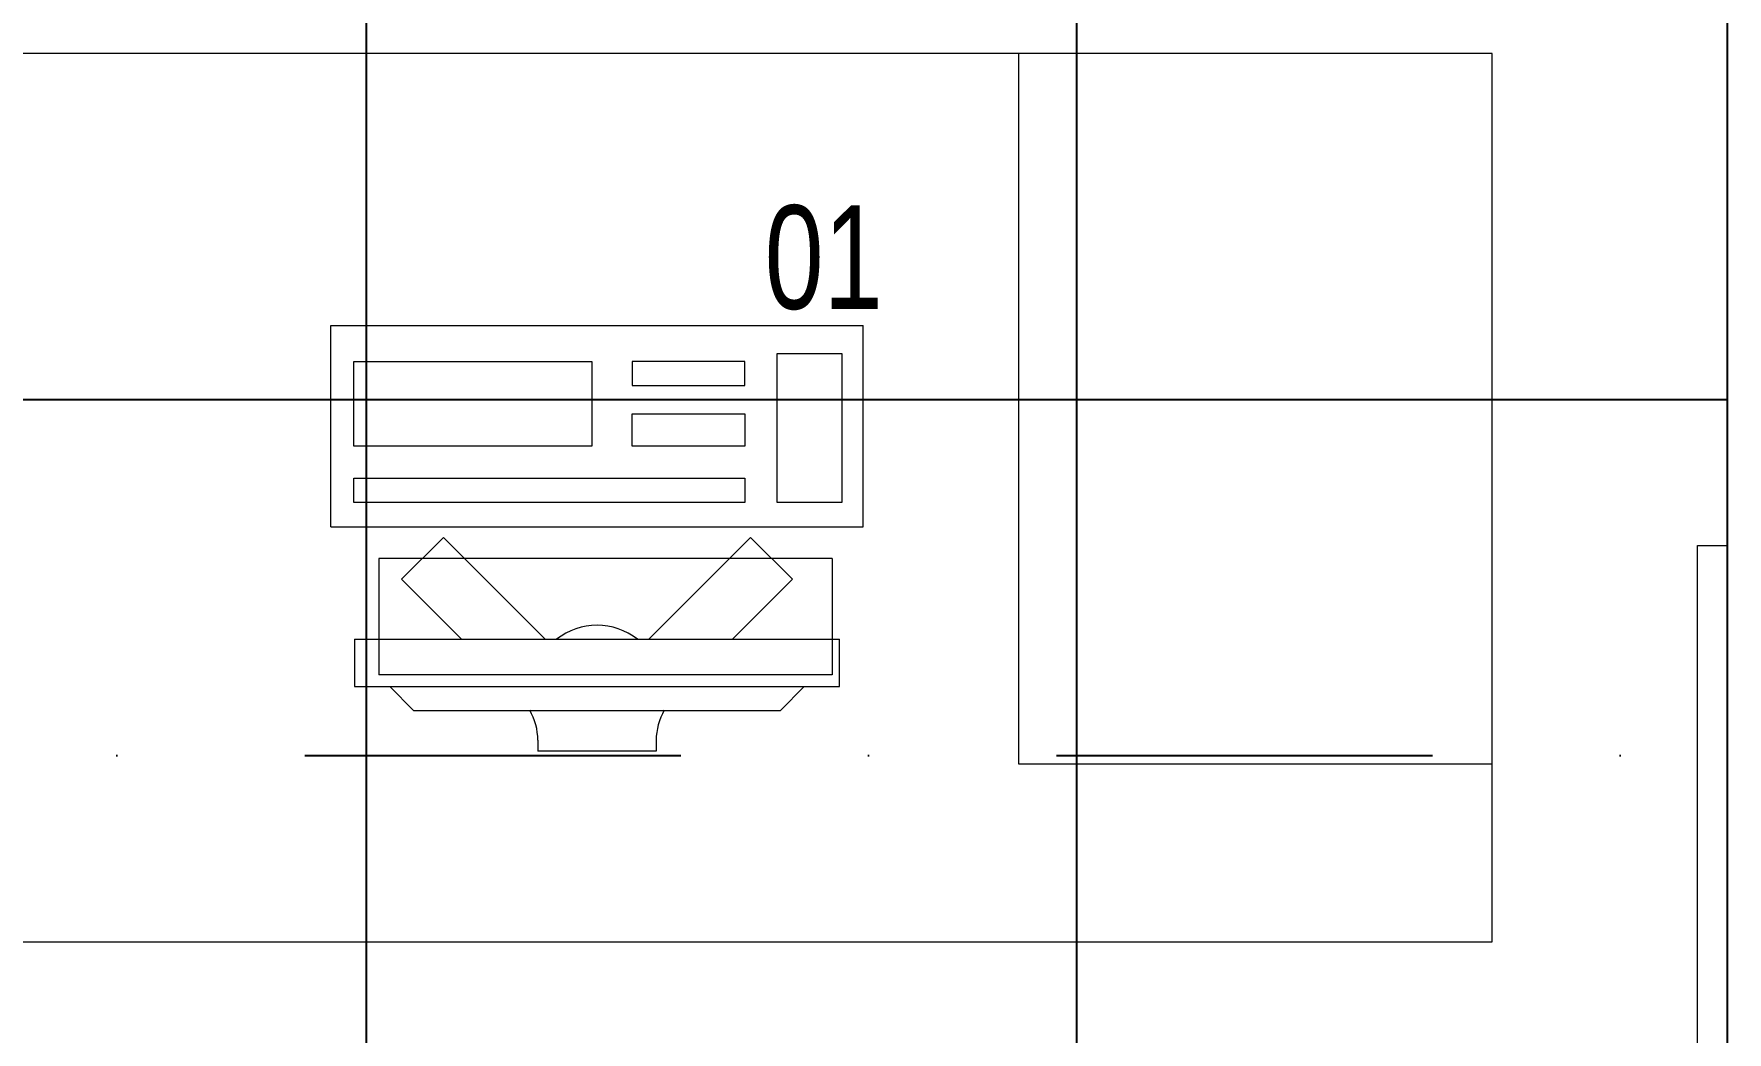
# Model space of a CAD drawing. Header units: inches. Extents: x -246178 to 57169, y -29325 to 19878.
# Drawn here: x 34519 to 35950, y -11934 to -11091 of the extents above; entities that cross this region are included whole.
import ezdxf

# ---------------------------------------------------------------- set-up
doc = ezdxf.new("R2010")
doc.units = ezdxf.units.IN
doc.header["$LTSCALE"] = 25
doc.header["$MEASUREMENT"] = 0
doc.linetypes.add('00-Ground Floor$0$HIDDEN', pattern=[9.525, 6.35, -3.175])
doc.linetypes.add('DASHDOT', pattern=[25.4, 12.7, -6.35, 0, -6.35])
doc.layers.get('0').update_dxf_attribs({"color": 8})
for name, color, linetype, lineweight in [('00-Ground Floor$0$72_EGR_EQP_TAG', 142, 'Continuous', 5), ('00-Ground Floor$0$LOADING', 253, 'Continuous', 5), ('00-Ground Floor$0$Walls', 251, 'Continuous', 5), ('E-LITE-CLNG-CNDT', 6, 'DASHDOT', 35), ('F-ALRM-CLNG-CNDT', 51, 'DASHDOT', 25)]:
    doc.layers.add(name, color=color, linetype=linetype, lineweight=lineweight)
doc.layers.add('00-Ground Floor$0$False Ceiling', color=251, linetype='Continuous')
doc.styles.add('00-Ground Floor$0$X3G_ENTITY_257CFD', font='swisscl.ttf', dxfattribs={"height": 200})

# ---------------------------------------------------------------- blocks, each defined once
blk = doc.blocks.new('00-Ground Floor$0$GF21043-P')
at = {"color": 0}
for p, q in [((0.8, 0.75), (-0.8, 0.75)), ((-0.8, 0.75), (-0.8, 0)), ((-0.8, 0), (0.8, 0))]:
    blk.add_line(p, q, dxfattribs=at)
at = {"color": 0, "linetype": '00-Ground Floor$0$HIDDEN'}
for p, q in [((-0.8, 0.6), (-0.4, 0.6)), ((-0.4, 0.6), (-0.4, 0))]:
    blk.add_line(p, q, dxfattribs=at)
blk = doc.blocks.new('00-Ground Floor$0$ITCWLS1-P')
at = {"layer": '00-Ground Floor$0$LOADING'}
for p, q in [((-0.17, 0.45), (-0.17, 0)), ((-0.17, 0.45), (0, 0.45)), ((0, 0.45), (0, 0)), ((-0.2651, 0.43, 0), (-0.3051, 0.43, 0)), ((-0.3051, 0.43, 0), (-0.3051, 0.02, 0)), ((-0.2651, 0.43, 0), (-0.2651, 0.02, 0)), ((-0.1496, 0.4305), (-0.1291, 0.4305)), ((-0.1291, 0.4305), (-0.1291, 0.4089)), ((-0.197, 0.4094), (-0.295, 0.4094)), ((-0.295, 0.0264), (-0.295, 0.4094)), ((-0.197, 0.0264), (-0.197, 0.4094)), ((-0.3251, 0.38, 0), (-0.3051, 0.4, 0)), ((-0.3251, 0.38, 0), (-0.3251, 0.07, 0)), ((-0.3503, 0.275), (-0.3596, 0.275)), ((-0.3596, 0.175), (-0.3596, 0.275)), ((-0.3503, 0.175), (-0.3596, 0.175)), ((-0.3251, 0.07, 0), (-0.3051, 0.05, 0)), ((-0.3051, 0.02, 0), (-0.2651, 0.02, 0)), ((-0.197, 0.0264), (-0.295, 0.0264)), ((-0.17, 0), (0, 0))]:
    blk.add_line(p, q, dxfattribs=at)
at = {"layer": '00-Ground Floor$0$LOADING', "extrusion": (2.48281e-10, 3.18408e-10, -1)}
for p, q in [((-0.2651, 0.3395), (-0.2144, 0.3902)), ((-0.1791, 0.3548), (-0.2144, 0.3902)), ((-0.2651, 0.2688), (-0.1791, 0.3548))]:
    blk.add_line(p, q, dxfattribs=at)
at = {"layer": '00-Ground Floor$0$LOADING', "extrusion": (2.48281e-10, -3.18408e-10, -1)}
for p, q in [((-0.2651, 0.1812), (-0.1791, 0.0952)), ((-0.2651, 0.1105), (-0.2144, 0.0598)), ((-0.1791, 0.0952), (-0.2144, 0.0598))]:
    blk.add_line(p, q, dxfattribs=at)
at = {"layer": '00-Ground Floor$0$LOADING'}
for points in [[(-0.1291, 0.4089), (-0.1291, 0.1), (-0.1496, 0.1), (-0.1496, 0.4305)], [(-0.1496, 0.1), (-0.1496, 0.1), (-0.1496, 0.1), (-0.1496, 0.1), (-0.1496, 0.1), (-0.1496, 0.1), (-0.1496, 0.1), (-0.1496, 0.1), (-0.1496, 0.1)], [(-0.1496, 0.1), (-0.1496, 0.1), (-0.1496, 0.1), (-0.1496, 0.1), (-0.1496, 0.1), (-0.1496, 0.1), (-0.1496, 0.1), (-0.1496, 0.1), (-0.1496, 0.1), (-0.1496, 0.1), (-0.1496, 0.1), (-0.1496, 0.1), (-0.1496, 0.1), (-0.1496, 0.1), (-0.1496, 0.1), (-0.1496, 0.1), (-0.1496, 0.1), (-0.1496, 0.1)], [(-0.1496, 0.1), (-0.1496, 0.1), (-0.1496, 0.1), (-0.1496, 0.1), (-0.1496, 0.1), (-0.1496, 0.1), (-0.1496, 0.1), (-0.1496, 0.1), (-0.1496, 0.1), (-0.1496, 0.1)], [(-0.1496, 0.1), (-0.1496, 0.1), (-0.1496, 0.1), (-0.1496, 0.1), (-0.1496, 0.1), (-0.1496, 0.1), (-0.1496, 0.1)], [(-0.1496, 0.1), (-0.1496, 0.1), (-0.1496, 0.1), (-0.1496, 0.1), (-0.1496, 0.1), (-0.1496, 0.1), (-0.1496, 0.1), (-0.1496, 0.1), (-0.1496, 0.1), (-0.1496, 0.1)], [(-0.1496, 0.1), (-0.1496, 0.1), (-0.1496, 0.1), (-0.1496, 0.1), (-0.1496, 0.1), (-0.1496, 0.1), (-0.1496, 0.1), (-0.1496, 0.1), (-0.1496, 0.1), (-0.1496, 0.1), (-0.1496, 0.1), (-0.1496, 0.1), (-0.1496, 0.1), (-0.1496, 0.1), (-0.1496, 0.1)], [(-0.1496, 0.1), (-0.1496, 0.1), (-0.1496, 0.1), (-0.1496, 0.1), (-0.1496, 0.1), (-0.1496, 0.1), (-0.1496, 0.1), (-0.1496, 0.1), (-0.1496, 0.1), (-0.1496, 0.1)], [(-0.1496, 0.1), (-0.1496, 0.1), (-0.1496, 0.1), (-0.1496, 0.1), (-0.1496, 0.1), (-0.1496, 0.1), (-0.1496, 0.1), (-0.1496, 0.1), (-0.1496, 0.1), (-0.1496, 0.1)], [(-0.1496, 0.1), (-0.1496, 0.1), (-0.1496, 0.1), (-0.1496, 0.1), (-0.1496, 0.1), (-0.1496, 0.1), (-0.1496, 0.1), (-0.1496, 0.1), (-0.1496, 0.1), (-0.1496, 0.1), (-0.1496, 0.1), (-0.1496, 0.1), (-0.1496, 0.1), (-0.1496, 0.1), (-0.1496, 0.1), (-0.1496, 0.1), (-0.1496, 0.1), (-0.1496, 0.1), (-0.1496, 0.1), (-0.1496, 0.1), (-0.1496, 0.1), (-0.1496, 0.1), (-0.1496, 0.1), (-0.1496, 0.1), (-0.1496, 0.1), (-0.1496, 0.1), (-0.1496, 0.1), (-0.1496, 0.1), (-0.1496, 0.1), (-0.1496, 0.1), (-0.1496, 0.1), (-0.1496, 0.1), (-0.1496, 0.1), (-0.1496, 0.1), (-0.1496, 0.1), (-0.1496, 0.1), (-0.1496, 0.1), (-0.1496, 0.1), (-0.1496, 0.1), (-0.1496, 0.1), (-0.1496, 0.1), (-0.1496, 0.1), (-0.1496, 0.1), (-0.1496, 0.1), (-0.1496, 0.1), (-0.1496, 0.1), (-0.1496, 0.1), (-0.1496, 0.1), (-0.1496, 0.1), (-0.1496, 0.1), (-0.1496, 0.1), (-0.1496, 0.1), (-0.1496, 0.1), (-0.1496, 0.1)], [(-0.1496, 0.1), (-0.1496, 0.1), (-0.1496, 0.1), (-0.1496, 0.1), (-0.1496, 0.1), (-0.1496, 0.1), (-0.1496, 0.1), (-0.1496, 0.1), (-0.1496, 0.1), (-0.1496, 0.1), (-0.1496, 0.1), (-0.1496, 0.1), (-0.1496, 0.1), (-0.1496, 0.1), (-0.1496, 0.1), (-0.1496, 0.1), (-0.1496, 0.1), (-0.1496, 0.1), (-0.1496, 0.1), (-0.1496, 0.1), (-0.1496, 0.1), (-0.1496, 0.1), (-0.1496, 0.1), (-0.1496, 0.1), (-0.1496, 0.1), (-0.1496, 0.1), (-0.1496, 0.1), (-0.1496, 0.1), (-0.1496, 0.1), (-0.1496, 0.1), (-0.1496, 0.1), (-0.1496, 0.1), (-0.1496, 0.1), (-0.1496, 0.1), (-0.1496, 0.1), (-0.1496, 0.1), (-0.1496, 0.1), (-0.1496, 0.1), (-0.1496, 0.1), (-0.1496, 0.1), (-0.1496, 0.1), (-0.1496, 0.1), (-0.1496, 0.1), (-0.1496, 0.1), (-0.1496, 0.1), (-0.1496, 0.1), (-0.1496, 0.1), (-0.1496, 0.1), (-0.1496, 0.1), (-0.1496, 0.1), (-0.1496, 0.1), (-0.1496, 0.1), (-0.1496, 0.1), (-0.1496, 0.1), (-0.1496, 0.1), (-0.1496, 0.1), (-0.1496, 0.1), (-0.1496, 0.1), (-0.1496, 0.1), (-0.1496, 0.1), (-0.1496, 0.1), (-0.1496, 0.1), (-0.1496, 0.1), (-0.1496, 0.1), (-0.1496, 0.1), (-0.1496, 0.1), (-0.1496, 0.1), (-0.1496, 0.1), (-0.1496, 0.1), (-0.1496, 0.1), (-0.1496, 0.1), (-0.1496, 0.1), (-0.1496, 0.1), (-0.1496, 0.1), (-0.1496, 0.1), (-0.1496, 0.1), (-0.1496, 0.1), (-0.1496, 0.1), (-0.1496, 0.1), (-0.1496, 0.1), (-0.1496, 0.1), (-0.1496, 0.1), (-0.1496, 0.1), (-0.1496, 0.1), (-0.1496, 0.1), (-0.1496, 0.1), (-0.1496, 0.1), (-0.1496, 0.1), (-0.1496, 0.1)], [(-0.1496, 0.1), (-0.1496, 0.1), (-0.1496, 0.1), (-0.1496, 0.1), (-0.1496, 0.1), (-0.1496, 0.1), (-0.1496, 0.1), (-0.1496, 0.1), (-0.1496, 0.1), (-0.1496, 0.1), (-0.1496, 0.1), (-0.1496, 0.1)], [(-0.1496, 0.1), (-0.1496, 0.1), (-0.1496, 0.1), (-0.1496, 0.1), (-0.1496, 0.1), (-0.1496, 0.1), (-0.1496, 0.1)], [(-0.1496, 0.1), (-0.1496, 0.1), (-0.1496, 0.1), (-0.1496, 0.1), (-0.1496, 0.1), (-0.1496, 0.1), (-0.1496, 0.1), (-0.1496, 0.1), (-0.1496, 0.1), (-0.1496, 0.1), (-0.1496, 0.1), (-0.1496, 0.1), (-0.1496, 0.1), (-0.1496, 0.1), (-0.1496, 0.1), (-0.1496, 0.1), (-0.1496, 0.1)], [(-0.1496, 0.1), (-0.1496, 0.1), (-0.1496, 0.1), (-0.1496, 0.1), (-0.1496, 0.1), (-0.1496, 0.1), (-0.1496, 0.1), (-0.1496, 0.1), (-0.1496, 0.1), (-0.1496, 0.1), (-0.1496, 0.1), (-0.1496, 0.1), (-0.1496, 0.1), (-0.1496, 0.1), (-0.1496, 0.1), (-0.1496, 0.1), (-0.1496, 0.1), (-0.1496, 0.1), (-0.1496, 0.1), (-0.1496, 0.1), (-0.1496, 0.1), (-0.1496, 0.1), (-0.1496, 0.1), (-0.1496, 0.1), (-0.1496, 0.1), (-0.1496, 0.1), (-0.1496, 0.1), (-0.1496, 0.1), (-0.1496, 0.1), (-0.1496, 0.1), (-0.1496, 0.1), (-0.1496, 0.1), (-0.1496, 0.1), (-0.1496, 0.1), (-0.1496, 0.1), (-0.1496, 0.1), (-0.1496, 0.1), (-0.1496, 0.1), (-0.1496, 0.1), (-0.1496, 0.1), (-0.1496, 0.1), (-0.1496, 0.1), (-0.1496, 0.1), (-0.1496, 0.1), (-0.1496, 0.1), (-0.1496, 0.1), (-0.1496, 0.1), (-0.1496, 0.1), (-0.1496, 0.1), (-0.1496, 0.1), (-0.1496, 0.1), (-0.1496, 0.1), (-0.1496, 0.1), (-0.1496, 0.1), (-0.1496, 0.1), (-0.1496, 0.1), (-0.1496, 0.1), (-0.1496, 0.1), (-0.1496, 0.1), (-0.1496, 0.1), (-0.1496, 0.1), (-0.1496, 0.1), (-0.1496, 0.1), (-0.1496, 0.1), (-0.1496, 0.1), (-0.1496, 0.1), (-0.1496, 0.1), (-0.1496, 0.1), (-0.1496, 0.1), (-0.1496, 0.1), (-0.1496, 0.1), (-0.1496, 0.1), (-0.1496, 0.1), (-0.1496, 0.1), (-0.1496, 0.1), (-0.1496, 0.1), (-0.1496, 0.1), (-0.1496, 0.1), (-0.1496, 0.1), (-0.1496, 0.1), (-0.1496, 0.1), (-0.1496, 0.1), (-0.1496, 0.1), (-0.1496, 0.1), (-0.1496, 0.1), (-0.1496, 0.1), (-0.1496, 0.1), (-0.1496, 0.1), (-0.1496, 0.1), (-0.1496, 0.1), (-0.1496, 0.1), (-0.1496, 0.1), (-0.1496, 0.1), (-0.1496, 0.1), (-0.1496, 0.1), (-0.1496, 0.1), (-0.1496, 0.1), (-0.1496, 0.1), (-0.1496, 0.1), (-0.1496, 0.1), (-0.1496, 0.1), (-0.1496, 0.1), (-0.1496, 0.1), (-0.1496, 0.1), (-0.1496, 0.1), (-0.1496, 0.1), (-0.1496, 0.1), (-0.1496, 0.1), (-0.1496, 0.1), (-0.1496, 0.1), (-0.1496, 0.1)], [(-0.1496, 0.1), (-0.1496, 0.1), (-0.1496, 0.1), (-0.1496, 0.1), (-0.1496, 0.1), (-0.1496, 0.1), (-0.1496, 0.1), (-0.1496, 0.1)]]:
    blk.add_lwpolyline(points, dxfattribs=at)
for points in [[(-0.1019, 0.4305), (-0.0304, 0.4305), (-0.0304, 0.2294), (-0.1019, 0.2294)], [(-0.1019, 0.1954), (-0.0747, 0.1954), (-0.0747, 0.1), (-0.1019, 0.1)], [(-0.0304, 0.1954), (-0.0508, 0.1954), (-0.0508, 0.1), (-0.0304, 0.1)], [(-0.1496, 0.1), (-0.1496, 0.1), (-0.1496, 0.1), (-0.1496, 0.1), (-0.1496, 0.1), (-0.1496, 0.1), (-0.1496, 0.1), (-0.1496, 0.1), (-0.1496, 0.1), (-0.1496, 0.1), (-0.1496, 0.1), (-0.1496, 0.1), (-0.1496, 0.1), (-0.1496, 0.1), (-0.1496, 0.1), (-0.1496, 0.1), (-0.1496, 0.1), (-0.1496, 0.1), (-0.1496, 0.1), (-0.1496, 0.1), (-0.1496, 0.1), (-0.1496, 0.1), (-0.1496, 0.1), (-0.1496, 0.1), (-0.1496, 0.1), (-0.1496, 0.1), (-0.1496, 0.1), (-0.1496, 0.1), (-0.1496, 0.1), (-0.1496, 0.1), (-0.1496, 0.1), (-0.1496, 0.1), (-0.1496, 0.1), (-0.1496, 0.1), (-0.1496, 0.1), (-0.1496, 0.1), (-0.1496, 0.1), (-0.1496, 0.1), (-0.1496, 0.1), (-0.1496, 0.1), (-0.1496, 0.1), (-0.1496, 0.1), (-0.1496, 0.1), (-0.1496, 0.1), (-0.1496, 0.1), (-0.1496, 0.1), (-0.1496, 0.1), (-0.1496, 0.1), (-0.1496, 0.1), (-0.1496, 0.1), (-0.1496, 0.1), (-0.1496, 0.1), (-0.1496, 0.1), (-0.1496, 0.1), (-0.1496, 0.1), (-0.1496, 0.1), (-0.1496, 0.1), (-0.1496, 0.1), (-0.1496, 0.1), (-0.1496, 0.1), (-0.1496, 0.1), (-0.1496, 0.1), (-0.1496, 0.1), (-0.1496, 0.1), (-0.1496, 0.1), (-0.1496, 0.1), (-0.1496, 0.1), (-0.1496, 0.1), (-0.1496, 0.1), (-0.1496, 0.1), (-0.1496, 0.1), (-0.1496, 0.1), (-0.1496, 0.1), (-0.1496, 0.1), (-0.1496, 0.1), (-0.1496, 0.1), (-0.1496, 0.1), (-0.1496, 0.1), (-0.1496, 0.1), (-0.1496, 0.1), (-0.1496, 0.1), (-0.1496, 0.1), (-0.1496, 0.1), (-0.1496, 0.1), (-0.1496, 0.1), (-0.1496, 0.1), (-0.1496, 0.1), (-0.1496, 0.1), (-0.1496, 0.1), (-0.1496, 0.1), (-0.1496, 0.1), (-0.1496, 0.1), (-0.1496, 0.1), (-0.1496, 0.1), (-0.1496, 0.1), (-0.1496, 0.1), (-0.1496, 0.1), (-0.1496, 0.1), (-0.1496, 0.1), (-0.1496, 0.1), (-0.1496, 0.1), (-0.1496, 0.1), (-0.1496, 0.1), (-0.1496, 0.1), (-0.1496, 0.1), (-0.1496, 0.1), (-0.1496, 0.1), (-0.1496, 0.1), (-0.1496, 0.1), (-0.1496, 0.1), (-0.1496, 0.1), (-0.1496, 0.1), (-0.1496, 0.1), (-0.1496, 0.1), (-0.1496, 0.1), (-0.1496, 0.1), (-0.1496, 0.1), (-0.1496, 0.1), (-0.1496, 0.1), (-0.1496, 0.1), (-0.1496, 0.1), (-0.1496, 0.1), (-0.1496, 0.1), (-0.1496, 0.1), (-0.1496, 0.1), (-0.1496, 0.1), (-0.1496, 0.1), (-0.1496, 0.1), (-0.1496, 0.1), (-0.1496, 0.1), (-0.1496, 0.1), (-0.1496, 0.1), (-0.1496, 0.1), (-0.1496, 0.1), (-0.1496, 0.1), (-0.1496, 0.1), (-0.1496, 0.1), (-0.1496, 0.1), (-0.1496, 0.1), (-0.1496, 0.1), (-0.1496, 0.1), (-0.1496, 0.1), (-0.1496, 0.1), (-0.1496, 0.1), (-0.1496, 0.1), (-0.1496, 0.1), (-0.1496, 0.1), (-0.1496, 0.1), (-0.1496, 0.1), (-0.1496, 0.1), (-0.1496, 0.1), (-0.1496, 0.1), (-0.1496, 0.1), (-0.1496, 0.1), (-0.1496, 0.1), (-0.1496, 0.1), (-0.1496, 0.1), (-0.1496, 0.1), (-0.1496, 0.1), (-0.1496, 0.1), (-0.1496, 0.1), (-0.1496, 0.1), (-0.1496, 0.1), (-0.1496, 0.1), (-0.1496, 0.1), (-0.1496, 0.1), (-0.1496, 0.1), (-0.1496, 0.1), (-0.1496, 0.1), (-0.1496, 0.1), (-0.1496, 0.1), (-0.1496, 0.1), (-0.1496, 0.1), (-0.1496, 0.1), (-0.1496, 0.1), (-0.1496, 0.1), (-0.1496, 0.1), (-0.1496, 0.1), (-0.1496, 0.1), (-0.1496, 0.1), (-0.1496, 0.1), (-0.1496, 0.1), (-0.1496, 0.1), (-0.1496, 0.1), (-0.1496, 0.1), (-0.1496, 0.1), (-0.1496, 0.1), (-0.1496, 0.1), (-0.1496, 0.1), (-0.1496, 0.1), (-0.1496, 0.1), (-0.1496, 0.1), (-0.1496, 0.1), (-0.1496, 0.1), (-0.1496, 0.1), (-0.1496, 0.1), (-0.1496, 0.1), (-0.1496, 0.1), (-0.1496, 0.1), (-0.1496, 0.1), (-0.1496, 0.1), (-0.1496, 0.1), (-0.1496, 0.1), (-0.1496, 0.1), (-0.1496, 0.1), (-0.1496, 0.1), (-0.1496, 0.1), (-0.1496, 0.1), (-0.1496, 0.1), (-0.1496, 0.1), (-0.1496, 0.1), (-0.1496, 0.1), (-0.1496, 0.1), (-0.1496, 0.1), (-0.1496, 0.1), (-0.1496, 0.1), (-0.1496, 0.1), (-0.1496, 0.1), (-0.1496, 0.1), (-0.1496, 0.1), (-0.1496, 0.1), (-0.1496, 0.1), (-0.1496, 0.1), (-0.1496, 0.1), (-0.1496, 0.1), (-0.1496, 0.1), (-0.1496, 0.1), (-0.1496, 0.1), (-0.1496, 0.1), (-0.1496, 0.1), (-0.1496, 0.1), (-0.1496, 0.1), (-0.1496, 0.1), (-0.1496, 0.1), (-0.1496, 0.1), (-0.1496, 0.1), (-0.1496, 0.1), (-0.1496, 0.1), (-0.1496, 0.1), (-0.1496, 0.1), (-0.1496, 0.1), (-0.1496, 0.1), (-0.1496, 0.1), (-0.1496, 0.1), (-0.1496, 0.1), (-0.1496, 0.1), (-0.1496, 0.1), (-0.1496, 0.1), (-0.1496, 0.1), (-0.1496, 0.1), (-0.1496, 0.1), (-0.1496, 0.1), (-0.1496, 0.1), (-0.1496, 0.1), (-0.1496, 0.1), (-0.1496, 0.1), (-0.1496, 0.1), (-0.1496, 0.1), (-0.1496, 0.1), (-0.1496, 0.1), (-0.1496, 0.1), (-0.1496, 0.1), (-0.1496, 0.1), (-0.1496, 0.1), (-0.1496, 0.1), (-0.1496, 0.1), (-0.1496, 0.1), (-0.1496, 0.1), (-0.1496, 0.1), (-0.1496, 0.1), (-0.1496, 0.1), (-0.1496, 0.1), (-0.1496, 0.1), (-0.1496, 0.1), (-0.1496, 0.1), (-0.1496, 0.1), (-0.1496, 0.1)], [(-0.1496, 0.1), (-0.1496, 0.1), (-0.1496, 0.1), (-0.1496, 0.1), (-0.1496, 0.1), (-0.1496, 0.1), (-0.1496, 0.1), (-0.1496, 0.1), (-0.1496, 0.1), (-0.1496, 0.1), (-0.1496, 0.1), (-0.1496, 0.1), (-0.1496, 0.1), (-0.1496, 0.1), (-0.1496, 0.1), (-0.1496, 0.1), (-0.1496, 0.1), (-0.1496, 0.1), (-0.1496, 0.1), (-0.1496, 0.1), (-0.1496, 0.1), (-0.1496, 0.1), (-0.1496, 0.1), (-0.1496, 0.1), (-0.1496, 0.1), (-0.1496, 0.1), (-0.1496, 0.1), (-0.1496, 0.1), (-0.1496, 0.1), (-0.1496, 0.1), (-0.1496, 0.1), (-0.1496, 0.1), (-0.1496, 0.1), (-0.1496, 0.1), (-0.1496, 0.1), (-0.1496, 0.1), (-0.1496, 0.1), (-0.1496, 0.1), (-0.1496, 0.1), (-0.1496, 0.1), (-0.1496, 0.1), (-0.1496, 0.1), (-0.1496, 0.1), (-0.1496, 0.1), (-0.1496, 0.1), (-0.1496, 0.1), (-0.1496, 0.1), (-0.1496, 0.1), (-0.1496, 0.1), (-0.1496, 0.1), (-0.1496, 0.1), (-0.1496, 0.1), (-0.1496, 0.1), (-0.1496, 0.1), (-0.1496, 0.1), (-0.1496, 0.1), (-0.1496, 0.1), (-0.1496, 0.1), (-0.1496, 0.1), (-0.1496, 0.1), (-0.1496, 0.1), (-0.1496, 0.1), (-0.1496, 0.1), (-0.1496, 0.1), (-0.1496, 0.1), (-0.1496, 0.1), (-0.1496, 0.1), (-0.1496, 0.1), (-0.1496, 0.1), (-0.1496, 0.1), (-0.1496, 0.1), (-0.1496, 0.1), (-0.1496, 0.1), (-0.1496, 0.1), (-0.1496, 0.1), (-0.1496, 0.1), (-0.1496, 0.1), (-0.1496, 0.1), (-0.1496, 0.1), (-0.1496, 0.1), (-0.1496, 0.1), (-0.1496, 0.1), (-0.1496, 0.1), (-0.1496, 0.1), (-0.1496, 0.1), (-0.1496, 0.1), (-0.1496, 0.1), (-0.1496, 0.1), (-0.1496, 0.1), (-0.1496, 0.1), (-0.1496, 0.1), (-0.1496, 0.1), (-0.1496, 0.1), (-0.1496, 0.1), (-0.1496, 0.1), (-0.1496, 0.1), (-0.1496, 0.1), (-0.1496, 0.1), (-0.1496, 0.1), (-0.1496, 0.1), (-0.1496, 0.1), (-0.1496, 0.1), (-0.1496, 0.1), (-0.1496, 0.1), (-0.1496, 0.1), (-0.1496, 0.1), (-0.1496, 0.1), (-0.1496, 0.1), (-0.1496, 0.1), (-0.1496, 0.1), (-0.1496, 0.1), (-0.1496, 0.1), (-0.1496, 0.1), (-0.1496, 0.1), (-0.1496, 0.1), (-0.1496, 0.1), (-0.1496, 0.1), (-0.1496, 0.1), (-0.1496, 0.1), (-0.1496, 0.1), (-0.1496, 0.1), (-0.1496, 0.1), (-0.1496, 0.1), (-0.1496, 0.1), (-0.1496, 0.1), (-0.1496, 0.1), (-0.1496, 0.1), (-0.1496, 0.1), (-0.1496, 0.1), (-0.1496, 0.1), (-0.1496, 0.1), (-0.1496, 0.1), (-0.1496, 0.1), (-0.1496, 0.1), (-0.1496, 0.1), (-0.1496, 0.1), (-0.1496, 0.1), (-0.1496, 0.1), (-0.1496, 0.1), (-0.1496, 0.1), (-0.1496, 0.1), (-0.1496, 0.1), (-0.1496, 0.1), (-0.1496, 0.1), (-0.1496, 0.1), (-0.1496, 0.1), (-0.1496, 0.1), (-0.1496, 0.1), (-0.1496, 0.1), (-0.1496, 0.1), (-0.1496, 0.1), (-0.1496, 0.1), (-0.1496, 0.1), (-0.1496, 0.1), (-0.1496, 0.1), (-0.1496, 0.1), (-0.1496, 0.1), (-0.1496, 0.1), (-0.1496, 0.1), (-0.1496, 0.1), (-0.1496, 0.1), (-0.1496, 0.1), (-0.1496, 0.1), (-0.1496, 0.1), (-0.1496, 0.1), (-0.1496, 0.1), (-0.1496, 0.1), (-0.1496, 0.1), (-0.1496, 0.1), (-0.1496, 0.1), (-0.1496, 0.1), (-0.1496, 0.1), (-0.1496, 0.1), (-0.1496, 0.1), (-0.1496, 0.1), (-0.1496, 0.1), (-0.1496, 0.1), (-0.1496, 0.1), (-0.1496, 0.1), (-0.1496, 0.1), (-0.1496, 0.1), (-0.1496, 0.1), (-0.1496, 0.1), (-0.1496, 0.1), (-0.1496, 0.1), (-0.1496, 0.1), (-0.1496, 0.1), (-0.1496, 0.1), (-0.1496, 0.1), (-0.1496, 0.1), (-0.1496, 0.1), (-0.1496, 0.1), (-0.1496, 0.1), (-0.1496, 0.1), (-0.1496, 0.1), (-0.1496, 0.1), (-0.1496, 0.1), (-0.1496, 0.1), (-0.1496, 0.1), (-0.1496, 0.1), (-0.1496, 0.1), (-0.1496, 0.1), (-0.1496, 0.1), (-0.1496, 0.1), (-0.1496, 0.1), (-0.1496, 0.1), (-0.1496, 0.1), (-0.1496, 0.1), (-0.1496, 0.1), (-0.1496, 0.1), (-0.1496, 0.1), (-0.1496, 0.1), (-0.1496, 0.1), (-0.1496, 0.1)], [(-0.1496, 0.1), (-0.1496, 0.1), (-0.1496, 0.1), (-0.1496, 0.1), (-0.1496, 0.1), (-0.1496, 0.1), (-0.1496, 0.1), (-0.1496, 0.1), (-0.1496, 0.1), (-0.1496, 0.1), (-0.1496, 0.1), (-0.1496, 0.1), (-0.1496, 0.1), (-0.1496, 0.1), (-0.1496, 0.1), (-0.1496, 0.1), (-0.1496, 0.1), (-0.1496, 0.1), (-0.1496, 0.1), (-0.1496, 0.1), (-0.1496, 0.1), (-0.1496, 0.1), (-0.1496, 0.1), (-0.1496, 0.1), (-0.1496, 0.1), (-0.1496, 0.1), (-0.1496, 0.1), (-0.1496, 0.1), (-0.1496, 0.1), (-0.1496, 0.1), (-0.1496, 0.1), (-0.1496, 0.1), (-0.1496, 0.1), (-0.1496, 0.1), (-0.1496, 0.1), (-0.1496, 0.1), (-0.1496, 0.1), (-0.1496, 0.1), (-0.1496, 0.1), (-0.1496, 0.1), (-0.1496, 0.1), (-0.1496, 0.1), (-0.1496, 0.1), (-0.1496, 0.1), (-0.1496, 0.1), (-0.1496, 0.1), (-0.1496, 0.1), (-0.1496, 0.1), (-0.1496, 0.1), (-0.1496, 0.1), (-0.1496, 0.1), (-0.1496, 0.1), (-0.1496, 0.1), (-0.1496, 0.1), (-0.1496, 0.1), (-0.1496, 0.1), (-0.1496, 0.1), (-0.1496, 0.1), (-0.1496, 0.1), (-0.1496, 0.1), (-0.1496, 0.1), (-0.1496, 0.1), (-0.1496, 0.1), (-0.1496, 0.1), (-0.1496, 0.1), (-0.1496, 0.1), (-0.1496, 0.1), (-0.1496, 0.1), (-0.1496, 0.1), (-0.1496, 0.1), (-0.1496, 0.1), (-0.1496, 0.1), (-0.1496, 0.1), (-0.1496, 0.1), (-0.1496, 0.1), (-0.1496, 0.1), (-0.1496, 0.1), (-0.1496, 0.1), (-0.1496, 0.1), (-0.1496, 0.1), (-0.1496, 0.1), (-0.1496, 0.1), (-0.1496, 0.1), (-0.1496, 0.1), (-0.1496, 0.1), (-0.1496, 0.1), (-0.1496, 0.1), (-0.1496, 0.1), (-0.1496, 0.1), (-0.1496, 0.1), (-0.1496, 0.1), (-0.1496, 0.1), (-0.1496, 0.1), (-0.1496, 0.1), (-0.1496, 0.1), (-0.1496, 0.1), (-0.1496, 0.1), (-0.1496, 0.1), (-0.1496, 0.1), (-0.1496, 0.1), (-0.1496, 0.1), (-0.1496, 0.1), (-0.1496, 0.1), (-0.1496, 0.1), (-0.1496, 0.1), (-0.1496, 0.1), (-0.1496, 0.1), (-0.1496, 0.1), (-0.1496, 0.1), (-0.1496, 0.1), (-0.1496, 0.1), (-0.1496, 0.1), (-0.1496, 0.1), (-0.1496, 0.1), (-0.1496, 0.1), (-0.1496, 0.1), (-0.1496, 0.1), (-0.1496, 0.1), (-0.1496, 0.1), (-0.1496, 0.1), (-0.1496, 0.1), (-0.1496, 0.1), (-0.1496, 0.1), (-0.1496, 0.1), (-0.1496, 0.1), (-0.1496, 0.1), (-0.1496, 0.1), (-0.1496, 0.1), (-0.1496, 0.1), (-0.1496, 0.1), (-0.1496, 0.1), (-0.1496, 0.1), (-0.1496, 0.1), (-0.1496, 0.1), (-0.1496, 0.1), (-0.1496, 0.1), (-0.1496, 0.1), (-0.1496, 0.1), (-0.1496, 0.1), (-0.1496, 0.1), (-0.1496, 0.1), (-0.1496, 0.1), (-0.1496, 0.1), (-0.1496, 0.1), (-0.1496, 0.1), (-0.1496, 0.1), (-0.1496, 0.1), (-0.1496, 0.1), (-0.1496, 0.1), (-0.1496, 0.1), (-0.1496, 0.1), (-0.1496, 0.1), (-0.1496, 0.1), (-0.1496, 0.1), (-0.1496, 0.1), (-0.1496, 0.1), (-0.1496, 0.1), (-0.1496, 0.1), (-0.1496, 0.1), (-0.1496, 0.1), (-0.1496, 0.1), (-0.1496, 0.1), (-0.1496, 0.1), (-0.1496, 0.1), (-0.1496, 0.1), (-0.1496, 0.1), (-0.1496, 0.1), (-0.1496, 0.1), (-0.1496, 0.1), (-0.1496, 0.1), (-0.1496, 0.1), (-0.1496, 0.1), (-0.1496, 0.1), (-0.1496, 0.1), (-0.1496, 0.1), (-0.1496, 0.1), (-0.1496, 0.1), (-0.1496, 0.1), (-0.1496, 0.1), (-0.1496, 0.1), (-0.1496, 0.1), (-0.1496, 0.1), (-0.1496, 0.1), (-0.1496, 0.1), (-0.1496, 0.1), (-0.1496, 0.1), (-0.1496, 0.1), (-0.1496, 0.1), (-0.1496, 0.1), (-0.1496, 0.1), (-0.1496, 0.1), (-0.1496, 0.1), (-0.1496, 0.1), (-0.1496, 0.1), (-0.1496, 0.1), (-0.1496, 0.1), (-0.1496, 0.1), (-0.1496, 0.1), (-0.1496, 0.1), (-0.1496, 0.1), (-0.1496, 0.1), (-0.1496, 0.1), (-0.1496, 0.1), (-0.1496, 0.1), (-0.1496, 0.1), (-0.1496, 0.1), (-0.1496, 0.1), (-0.1496, 0.1), (-0.1496, 0.1), (-0.1496, 0.1), (-0.1496, 0.1), (-0.1496, 0.1), (-0.1496, 0.1), (-0.1496, 0.1), (-0.1496, 0.1), (-0.1496, 0.1), (-0.1496, 0.1), (-0.1496, 0.1), (-0.1496, 0.1)], [(-0.1496, 0.0727), (-0.0236, 0.0727), (-0.0236, 0.0182), (-0.1496, 0.0182)]]:
    blk.add_lwpolyline(points, close=True, dxfattribs=at)
for centre, radius, start, end in [((-0.3503, 0.325), 0.05, 270, 300.3093), ((-0.3089, 0.225), 0.0556, 321.9431, 38.0569), ((-0.3503, 0.125), 0.05, 59.6907, 90)]:
    blk.add_arc(centre, radius, start, end, dxfattribs=at)
blk = doc.blocks.new('00-Ground Floor$0$A$Ce9e1c4c3')
at = {"layer": '00-Ground Floor$0$False Ceiling', "color": 254, "linetype": 'Continuous'}
for p, q in [((-65200, -12867.4), (-65200, -10317.4)), ((-64600, -12867.4), (-64600, -10317.4)), ((-68550.5, -11400), (-64050.5, -11400))]:
    blk.add_line(p, q, dxfattribs=at)
at = {"layer": '00-Ground Floor$0$False Ceiling', "color": 254}
blk.add_line((-64050.5, -10317.4, 0), (-64050.5, -12867.4, 0), dxfattribs=at)
blk = doc.blocks.new('00-Ground Floor')
at = {"layer": '00-Ground Floor$0$LOADING', "elevation": 0}
blk.add_lwpolyline([(35949.5, -12029.5), (35924.5, -12029.5), (35924.5, -11523.5), (35949.5, -11523.5), (35949.5, -12029.5)], dxfattribs=at)
at = {"layer": '00-Ground Floor$0$Walls'}
blk.add_line((35949.5, -13097.4, 0), (35949.5, -10317.4, 0), dxfattribs=at)
at = {"layer": '00-Ground Floor$0$False Ceiling', "color": 254}
blk.add_blockref('00-Ground Floor$0$A$Ce9e1c4c3', (100000, 0), dxfattribs=at)
at = {"layer": '00-Ground Floor$0$LOADING', "extrusion": (2.24019e-05, 2.33771e-18, 1), "xscale": 1000, "yscale": 1000, "zscale": 1000, "rotation": 180}
blk.add_blockref('00-Ground Floor$0$GF21043-P', (34951, -11108, 0.8), dxfattribs=at)
at = {"layer": '00-Ground Floor$0$LOADING', "extrusion": (-1.94016e-16, 8.01373e-06, 1), "xscale": 1000.000000000009, "yscale": 1000.000000000009, "zscale": 1000.000000000009, "rotation": 90.0000000064647}
blk.add_blockref('00-Ground Floor$0$ITCWLS1-P', (35219.7, -11337.5, -0.1), dxfattribs=at)
at = {"layer": '00-Ground Floor$0$72_EGR_EQP_TAG', "insert": (35186.2, -11236.1, 0), "char_height": 87.47, "attachment_point": 2, "style": '00-Ground Floor$0$X3G_ENTITY_257CFD'}
blk.add_mtext('01', dxfattribs=at)

msp = doc.modelspace()

# ---------------------------------------------------------------- linework, layer by layer
at = {"layer": 'F-ALRM-CLNG-CNDT'}
msp.add_lwpolyline([(34112.8, -11700.7), (36825.7, -11700.7, 0.414214), (36900.7, -11625.7), (36900.7, -7712.8)], format="xyb", dxfattribs=at)

# ---------------------------------------------------------------- block references
at = {"layer": 'E-LITE-CLNG-CNDT'}
msp.add_blockref('00-Ground Floor', (0, 0), dxfattribs=at)

doc.saveas('drawing.dxf')
